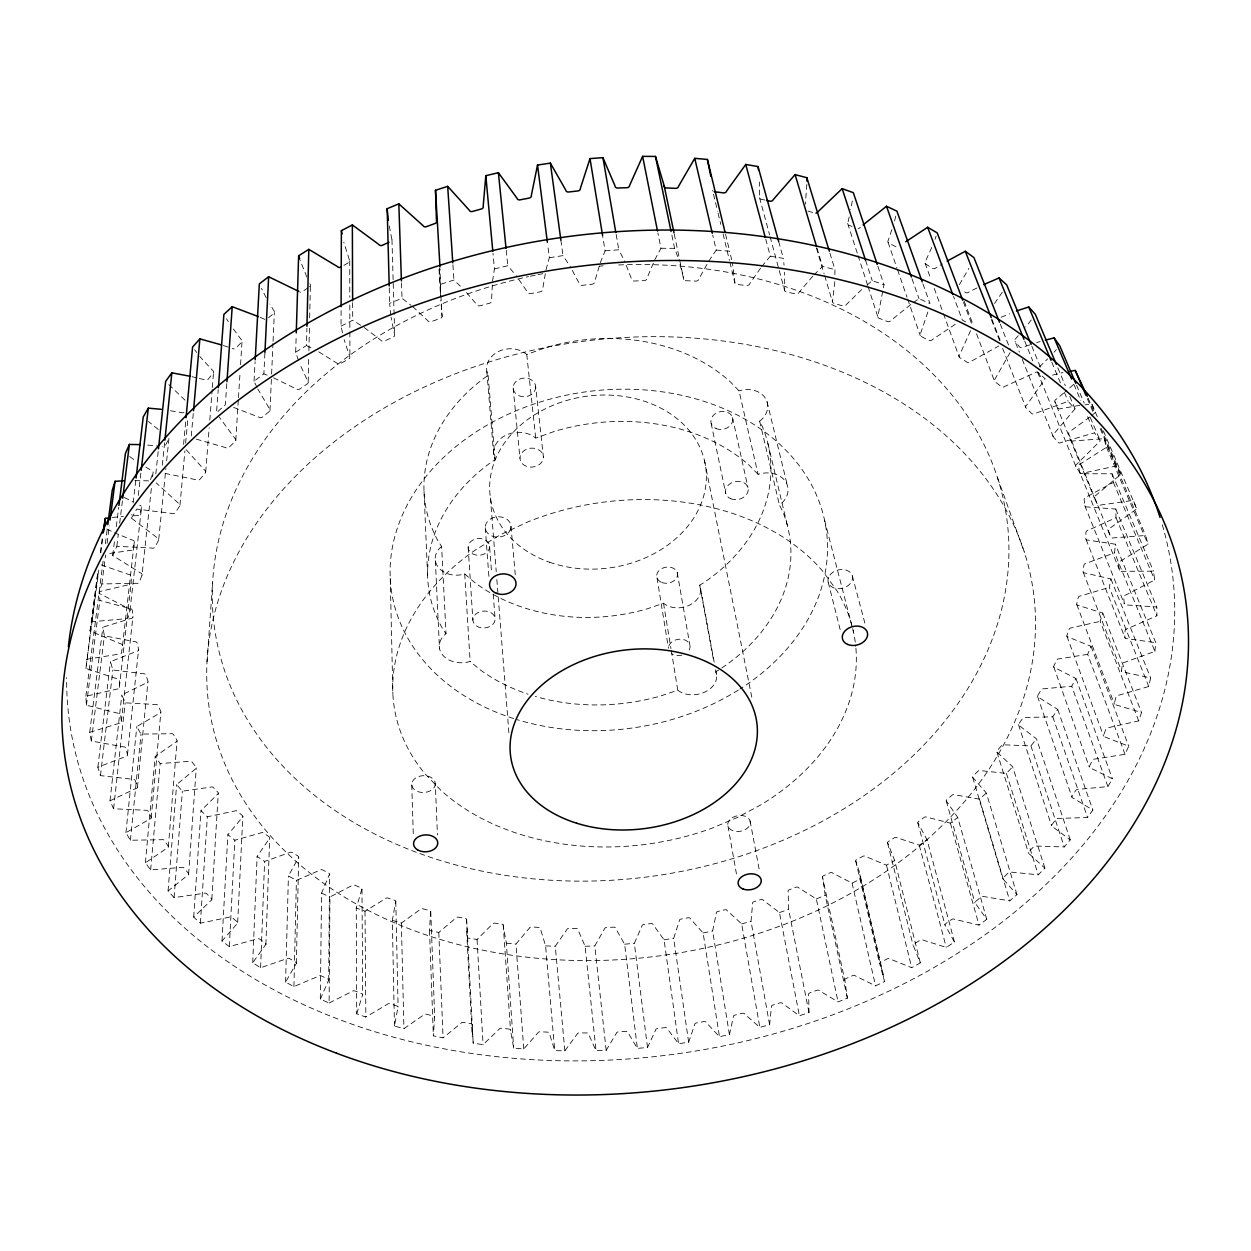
<?xml version="1.0" encoding="UTF-8"?>
<svg xmlns="http://www.w3.org/2000/svg" width="1251" height="1251" viewBox="0 0 1251 1251"><rect width="100%" height="100%" fill="white"/><g stroke="black" fill="none" stroke-linecap="round" stroke-linejoin="round"><path stroke-width="0.75" stroke-dasharray="5 3.75" d="M342.493 332.875L341.038 326.12L341.101 308.59M806.848 184.429L805.331 204.085M328.7 980.299L329.545 874.355M101.175 564.873L128.978 574.569A2.33 1.767 6.2 0 1 131.261 576.476L131.152 583.06A2.33 1.751 6.1 0 1 128.806 584.702L99.392 591.629L99.861 600.449L129.823 608.533A2.299 1.72 5.7 0 1 132.278 610.238L132.934 616.68A2.299 1.704 5.6 0 1 130.839 618.447L102.879 627.204L104.365 635.789L134.592 641.654A2.267 1.673 5.2 0 1 137.203 643.17L138.595 649.425A2.267 1.673 5.1 0 1 136.75 651.286L110.432 661.716L112.871 669.989L143.13 673.71A2.252 1.642 4.6 0 1 145.851 675.008L147.931 681.029A2.236 1.626 4.5 0 1 146.351 682.968L121.816 694.899L125.178 702.827L155.218 704.469A2.221 1.595 4 0 1 158.017 705.548L160.769 711.303A2.205 1.595 3.8 0 1 159.44 713.305L136.812 726.565L141.019 734.087L170.621 733.727A2.189 1.564 3.3 0 1 173.514 734.618L176.86 740.045A2.189 1.564 3.2 0 1 175.797 742.093L155.171 756.511L160.175 763.595L189.136 761.343A2.158 1.532 2.6 0 1 192.06 762.015L196 767.113A2.158 1.532 2.5 0 1 195.187 769.177L176.641 784.596L182.365 791.195L210.512 787.145A2.127 1.501 1.9 0 1 213.468 787.614L217.924 792.368A2.127 1.501 1.8 0 1 217.361 794.432L200.958 810.695L207.338 816.778L234.516 811.039A2.111 1.47 1.2 0 1 237.471 811.305L242.397 815.668A2.095 1.47 1.1 0 1 242.084 817.732L227.87 834.667L234.844 840.219L260.88 832.9A2.08 1.454 0.5 0 1 263.836 832.978L269.184 836.935A2.08 1.439 0.4 0 1 269.121 838.983L257.096 856.435L264.602 861.439L289.403 852.65A2.064 1.423 -0.2 0 1 292.312 852.557L298.051 856.091A2.049 1.423 -0.3 0 1 298.223 858.092L288.418 875.95L296.393 880.391L319.803 870.243A2.033 1.407 -0.9 0 1 322.664 869.961L328.747 873.089A2.033 1.392 -1.1 0 1 329.154 875.028L321.554 893.136L320.319 999.189L329.107 1003.005L329.936 896.998L351.875 885.614A2.017 1.376 -1.7 0 1 354.674 885.161L361.039 887.85A2.017 1.376 -1.8 0 1 361.68 889.727L356.269 907.96L356.707 1013.826L365.855 1017.047L387.216 1004.381A2.095 1.36 -2.8 0 1 390.046 1003.755L396.974 1005.96A2.095 1.36 -2.9 0 1 397.865 1007.774L394.456 1026.039L403.917 1028.682L423.557 1014.999A2.08 1.345 -3.5 0 1 426.294 1014.217L433.44 1015.984A2.08 1.345 -3.6 0 1 434.535 1017.704L433.362 1035.844L443.073 1037.861L460.931 1023.302A2.064 1.329 -4.1 0 1 463.558 1022.38L470.861 1023.693A2.064 1.329 -4.3 0 1 472.159 1025.32L473.206 1043.193L483.089 1044.632L499.102 1029.292A2.049 1.329 -4.8 0 1 501.604 1028.213L509.048 1029.073A2.049 1.329 -5 0 1 510.533 1030.605L513.723 1048.119L523.762 1048.963L537.852 1032.935A2.049 1.314 -5.5 0 1 540.229 1031.747L547.75 1032.153A2.049 1.314 -5.7 0 1 549.424 1033.576L554.74 1050.621L564.858 1050.856L577.008 1034.28A2.033 1.314 -6.2 0 1 579.229 1032.951L586.797 1032.919A2.033 1.314 -6.4 0 1 588.642 1034.233L596.023 1050.715L606.172 1050.355L616.321 1033.31A2.033 1.298 -6.9 0 1 618.401 1031.887L625.985 1031.403A2.033 1.298 -7.1 0 1 627.986 1032.591L637.385 1048.401L647.518 1047.478L655.633 1030.058A2.033 1.298 -7.6 0 1 657.526 1028.525L665.094 1027.618A2.033 1.298 -7.7 0 1 667.236 1028.666L678.589 1043.725L688.66 1042.224L694.712 1024.553A2.033 1.298 -8.3 0 1 696.432 1022.927L703.922 1021.582A2.033 1.298 -8.4 0 1 706.221 1022.489L719.466 1036.704L729.427 1034.624L733.367 1016.813A2.033 1.298 -9 0 1 734.916 1015.093L742.296 1013.326A2.033 1.298 -9.1 0 1 744.72 1014.092L759.81 1027.368L769.6 1024.741L771.429 1006.867A2.033 1.314 -9.7 0 1 772.774 1005.085L780.014 1002.895A2.033 1.314 -9.8 0 1 782.547 1003.505L799.405 1015.765L808.99 1012.559L808.662 994.748A2.049 1.314 -10.4 0 1 809.804 992.903L816.856 990.307A2.049 1.314 -10.5 0 1 819.499 990.761L838.061 1001.91L847.38 998.173L844.878 980.534L822.47 876.967M834.886 274.767L834.964 269.591L829.898 253.046M320.319 999.189L328.278 980.972A2.127 1.407 -1.5 0 0 327.856 979.017L321.491 975.936A2.142 1.407 -1.4 0 0 318.489 976.233L293.938 986.554L285.588 982.144L295.846 964.177A2.158 1.423 -0.8 0 0 295.658 962.16L289.638 958.641A2.158 1.423 -0.7 0 0 286.588 958.766L260.599 967.742L252.718 962.754L265.306 945.13A2.174 1.454 -0.2 0 0 265.353 943.082L259.739 939.141A2.189 1.454 -0.1 0 0 256.643 939.079L229.324 946.585L221.99 941.049L236.892 923.942A2.205 1.486 0.5 0 0 237.205 921.862L232.014 917.515A2.205 1.486 0.6 0 0 228.917 917.249L200.395 923.191L193.686 917.108L210.856 900.642A2.236 1.501 1.1 0 0 211.435 898.546L206.759 893.808A2.236 1.517 1.3 0 0 203.647 893.339L174.077 897.592L168.056 890.978L187.478 875.34A2.267 1.548 1.8 0 0 188.338 873.245L184.194 868.131A2.267 1.548 1.9 0 0 181.098 867.459L150.652 869.898L145.382 862.799L167.008 848.131A2.299 1.579 2.4 0 0 168.134 846.067L164.585 840.594A2.299 1.579 2.5 0 0 161.535 839.718L130.401 840.25L125.944 832.681L149.698 819.155A2.33 1.611 3 0 0 151.09 817.122L148.181 811.336A2.33 1.626 3.1 0 0 145.21 810.257L113.591 808.756L110.01 800.781L135.796 788.568A2.361 1.658 3.6 0 0 137.454 786.598L135.233 780.515A2.361 1.658 3.7 0 0 132.371 779.217L100.471 775.62L97.859 767.254L125.538 756.558A2.393 1.689 4.1 0 0 127.477 754.65L125.991 748.333A2.393 1.704 4.2 0 0 123.239 746.816L91.339 741.03L89.728 732.335L119.173 723.313A2.424 1.736 4.6 0 0 121.363 721.514L120.659 714.978A2.424 1.751 4.7 0 0 118.063 713.258L86.413 705.22L85.881 696.275L116.89 689.082A2.455 1.783 5 0 0 119.345 687.409L119.439 680.716A2.455 1.783 5.1 0 0 117.015 678.793L85.928 668.441L97.891 572.583M293.938 986.554L296.393 880.391M308.184 381.899L308.716 358.584M308.903 350.812L309.435 327.496M309.654 317.785L310.404 284.759M296.346 963.505L298.692 857.435M298.504 360.366L295.674 352.203L306.479 345.511L306.902 328.215M285.588 982.144L288.418 875.95M295.674 352.203L296.206 334.861M440.587 296.409L440.086 268.84M265.884 944.489L269.684 838.342M260.599 967.742L264.602 861.439M252.718 962.754L257.096 856.435M269.997 410.531L271.53 375.925M271.608 374.018L272.984 343.259M273.062 341.335L274.344 312.5M257.049 387.45L254.031 381.211L263.883 373.83L264.931 352.469M237.674 922.566L242.835 816.371M492.331 284.978L491.565 300.287A2.705 2.299 -3.8 0 1 489.72 303.164L480.056 305.807A2.705 2.299 -3.3 0 1 476.678 304.368L463.449 289.153M229.324 946.585L234.844 840.219M808.99 1012.559L788.615 909.414L788.146 891.619A1.955 1.314 -10.6 0 1 789.225 889.789L795.949 887.225A1.955 1.314 -10.7 0 1 798.482 887.694L816.34 898.937L838.061 1001.91M254.031 381.211L255.095 361.742M221.99 941.049L227.87 834.667M211.826 899.297L218.284 793.103M235.782 440.305L238.347 399.569M238.472 397.63L240.067 372.423M240.552 364.666L242.022 341.398M200.395 923.191L207.338 816.778M193.686 917.108L200.958 810.695M207.041 661.623L212.592 582.685M226.806 383.619L225.321 404.777L216.501 412.721L218.237 389.593M188.635 874.027L196.282 767.895M174.077 897.592L182.365 791.195M205.696 471.955L209.183 427.811M209.777 420.148L212.201 389.436M212.342 387.513L213.546 372.157M168.056 890.978L176.641 784.596M168.338 846.864L177.063 740.858M844.878 980.534A2.064 1.329 -11.1 0 1 845.817 978.626L852.65 975.624A2.064 1.329 -11.2 0 1 855.387 975.905L875.559 985.851L884.566 981.582L879.875 964.224A2.064 1.345 -11.8 0 1 880.595 962.285L887.178 958.892A2.064 1.345 -11.9 0 1 889.993 959.001L911.698 967.664L920.329 962.879L913.465 945.912A2.08 1.345 -12.5 0 1 913.965 943.942L920.236 940.158A2.08 1.36 -12.6 0 1 923.113 940.111L946.256 947.382L954.466 942.097L945.412 925.646A2.095 1.376 -13.2 0 1 945.678 923.66L951.604 919.516A2.111 1.376 -13.3 0 1 954.529 919.282L979.017 925.099L986.758 919.329L975.514 903.503A2.127 1.392 -13.8 0 1 975.545 901.502L981.097 897.014A2.127 1.392 -14 0 1 984.052 896.607L1009.76 900.861L1016.985 894.637L1003.552 879.578A2.142 1.407 -14.5 0 1 1003.349 877.592L1008.462 872.76A2.142 1.407 -14.7 0 1 1011.433 872.15L1038.267 874.793L1044.882 868.116L1029.307 853.948A2.158 1.439 -15.2 0 1 1028.854 851.978L1033.514 846.833A2.174 1.439 -15.3 0 1 1036.469 846.051L1064.273 846.958L1070.246 839.874L1052.576 826.755A2.189 1.454 -15.9 0 1 1051.856 824.816L1056 819.374A2.189 1.47 -16 0 1 1058.94 818.404L1087.572 817.513L1092.842 810.054L1073.092 798.091A2.221 1.486 -16.5 0 1 1072.123 796.199L1075.719 790.507A2.221 1.501 -16.7 0 1 1078.612 789.334L1107.901 786.582L1112.405 778.779L1090.669 768.114A2.252 1.517 -17.2 0 1 1089.449 766.284L1092.436 760.358A2.252 1.532 -17.3 0 1 1095.266 758.997L1125.024 754.306L1128.715 746.206L1105.055 736.995A2.267 1.548 -17.8 0 1 1103.585 735.244L1105.931 729.13A2.283 1.564 -17.9 0 1 1108.683 727.582L1138.723 720.889L1141.537 712.523L1116.064 704.907A2.299 1.595 -18.4 0 1 1114.328 703.265L1116.001 696.979A2.314 1.595 -18.5 0 1 1118.644 695.243L1148.746 686.502L1150.623 677.933L1123.476 672.053A2.33 1.626 -19 0 1 1121.49 670.52L1122.444 664.125A2.346 1.642 -19.1 0 1 1124.946 662.201L1154.892 651.38L1114.61 552.786L1115.329 544.201L1087.963 540.104A2.252 1.642 -20.5 0 1 1085.821 538.728L1085.915 532.347A2.252 1.658 -20.6 0 1 1088.12 530.299L1116.033 517.695L1115.751 509.048L1087.15 506.936A2.283 1.689 -21.1 0 1 1084.789 505.701L1084.148 499.305A2.283 1.689 -21.2 0 1 1086.165 497.085L1113.359 482.433L1112.076 473.785L1082.428 473.769A2.314 1.72 -21.6 0 1 1079.863 472.706L1075.954 466.686L1037.016 370.937M150.652 869.898L160.175 763.595M191.278 435.989L193.342 412.674M151.199 817.966L160.863 712.132M179.972 505.107L184.913 450.907M185.633 443.151L187.744 419.929M183.584 444.433L185.711 421.524M145.382 862.799L155.171 756.511M394.456 1026.039L392.329 920.376L395.566 902.159A2.002 1.36 -2.5 0 0 394.722 900.345L388.107 898.109A2.002 1.36 -2.4 0 0 385.386 898.718L365.011 911.228L356.269 907.96M130.401 840.25L141.019 734.087M137.454 787.458L147.931 681.873M158.721 539.337L165.883 468.484M166.649 460.821L168.979 437.85A2.439 1.939 7.4 0 1 168.807 438.835L165.429 445.403A2.439 1.923 7.4 0 1 162.27 446.341M162.317 465.153L164.694 442.072M125.944 832.681L136.812 726.565M1154.892 651.38L1155.768 642.67L1115.329 544.201M155.812 473.926L158.267 450.782M127.477 754.65L138.595 649.425M86.491 659.308L118.861 654.132A2.486 1.83 5.4 0 0 121.566 652.6L122.504 645.797A2.486 1.83 5.5 0 0 120.299 643.686L90.041 631.004L91.776 621.763L125.256 618.76A2.518 1.876 5.7 0 0 128.181 617.384L129.979 610.551A2.518 1.876 5.8 0 0 128.024 608.236L98.938 593.24L101.863 583.967L136.171 583.279A2.549 1.923 6 0 0 139.314 582.09L141.988 575.288L151.355 488.437M152.606 476.866L153.029 473.003A2.408 1.892 7.3 0 0 151.418 470.548L144.928 466.56M113.591 808.756L125.178 702.827M435.285 783.361L435.035 785.55A11.791 8.413 -2.8 0 1 421.087 792.368A11.791 8.413 -2.8 0 1 412.001 782.626A11.791 8.413 -2.8 0 1 425.934 775.792L428.843 776.449A11.791 8.413 -2.8 0 1 435.285 783.361L437.443 834.933M110.01 800.781L121.816 694.899M121.363 721.514L132.934 616.68M119.345 687.409L131.152 583.06M129.979 610.551L141.535 507.546A2.393 1.845 7 0 0 139.69 505.263M138.298 495.505L140.956 472.221M122.504 645.797L134.31 542.152A2.361 1.798 6.7 0 0 132.231 540.041L114.529 532.817M834.808 281.678L832.634 300.49A2.674 2.205 -19 0 0 833.948 303.336L842.877 305.948A2.674 2.205 -19.2 0 0 846.38 304.525L861.611 289.606M100.471 775.62L112.871 669.989M141.988 575.288A2.549 1.923 6 0 0 140.284 572.802L112.699 555.491L116.843 546.28L151.668 548.047A2.58 1.97 6.1 0 0 154.999 547.062L158.549 540.354A2.58 1.97 6.1 0 0 157.141 537.695L131.402 518.164L131.84 514.349M133.185 502.886L135.859 479.977M97.859 767.254L110.432 661.716M852.322 200.989L850.743 209.73M116.843 546.28L118.251 534.756M119.674 523.231L122.504 500.165M89.728 732.335L102.879 627.204M112.699 555.491L114.623 540.088M116.296 526.624L118.704 507.374M91.339 741.03L104.365 635.789M86.413 705.22L99.861 600.449M101.863 583.967L105.6 554.912M107.086 543.294L109.322 525.858M85.881 696.275L103.38 558.962M105.35 543.732L107.305 528.485M90.041 631.004L97.859 571.551M100.377 552.379L102.394 537.039M91.776 621.763L98.313 571.973M100.815 552.833L103.082 535.6M85.928 668.441L98.813 570.018M877.874 266.338L884.019 284.759L878.077 315.315A2.674 2.174 -20.1 0 0 879.015 318.239L887.397 321.523A2.658 2.158 -20.3 0 0 890.993 320.365L911.87 303.68M134.31 542.152L133.388 548.829A2.361 1.798 6.6 0 1 130.839 550.315L106.882 553.865M492.534 281.162L494.426 268.887L492.988 253.359M769.6 1024.741L751.022 921.33L752.617 903.488A1.955 1.314 -9.8 0 1 753.9 901.721L760.811 899.578A1.955 1.314 -10 0 1 763.235 900.188L779.467 912.542L799.405 1015.765M545.311 273.703L542.684 288.981A2.705 2.299 -6.3 0 1 540.51 291.733L530.596 293.641A2.705 2.299 -5.8 0 1 527.406 291.921L516.147 275.642M1148.746 686.502L1109.277 587.407L1110.935 578.963L1084.992 573.021A2.221 1.611 -19.9 0 1 1083.085 571.504L1083.898 565.186A2.221 1.611 -20 0 1 1086.259 563.31L1114.61 552.786M849.179 216.939L847.99 222.35A2.518 2.111 -21.6 0 0 848.913 225.196L852.087 226.478M356.707 1013.826L362.368 995.53A2.111 1.376 -2.2 0 0 361.711 993.638L355.034 990.98A2.111 1.392 -2.1 0 0 352.11 991.449L329.107 1003.005M894.606 220.989L896.154 214.421M927.851 312.031L920.564 333.501A2.658 2.127 -20.9 0 0 921.127 336.472L928.899 340.366A2.643 2.127 -21 0 0 932.527 339.49L956.311 323.602M141.535 507.546L139.799 514.255A2.377 1.845 7 0 1 137.031 515.584L131.199 515.944M545.983 269.888L549.345 257.722L547.625 244.211M729.427 1034.624L712.648 930.979L716.291 913.199A1.939 1.298 -9.1 0 1 717.761 911.494L724.798 909.774A1.939 1.298 -9.2 0 1 727.128 910.54L741.671 923.91L759.81 1027.368M599.26 266.166L594.694 281.616A2.705 2.299 -9 0 1 592.208 284.196L582.168 285.353A2.705 2.299 -8.5 0 1 579.229 283.383L570.049 266.197M1138.723 720.889L1100.223 621.34L1102.788 613.084L1078.393 605.421A2.189 1.579 -19.2 0 1 1076.72 603.795L1078.237 597.587A2.205 1.579 -19.4 0 1 1080.723 595.883L1109.277 587.407M891.869 229.652L888.319 240.208A2.502 2.08 -22.4 0 0 888.882 243.116L896.279 246.932A2.502 2.064 -22.5 0 0 898.703 246.9M934.997 239.285L936.123 236.095M970.557 330.702L959.705 354.752A2.627 2.08 -21.4 0 0 959.892 357.739L966.992 362.18A2.627 2.08 -21.5 0 0 970.604 361.586L998.689 346.058M150.464 479.665L153.029 473.003M688.66 1042.224L673.679 938.328L679.356 920.689A1.939 1.298 -8.3 0 1 680.997 919.078L688.144 917.781A1.939 1.298 -8.5 0 1 690.349 918.703L703.125 932.996L719.466 1036.704M600.277 262.741L605.093 250.826L602.575 235.454M653.335 263.163L646.97 278.254A2.705 2.299 -11.6 0 1 644.202 280.646L634.148 281.022A2.705 2.299 -11.1 0 1 631.489 278.832L624.499 260.912M1125.024 754.306L1087.651 654.336L1091.044 646.329L1068.354 637.103A2.158 1.532 -18.6 0 1 1066.931 635.367L1069.073 629.316A2.174 1.548 -18.7 0 1 1071.685 627.799L1100.223 621.34M931.76 247.479L925.552 261.084A2.486 2.033 -22.9 0 0 925.771 263.992L932.527 268.355A2.486 2.033 -23 0 0 935.951 267.792L942.331 263.961M1010.104 352.547L995.155 378.756A2.611 2.049 -21.7 0 0 994.998 381.743L1001.347 386.668A2.611 2.033 -21.8 0 0 1004.928 386.356L1037.157 371.735L1045.164 378.787L1026.68 405.183A2.596 2.002 -21.9 0 0 1026.164 408.123L1031.715 413.487A2.58 1.986 -21.9 0 0 1035.218 413.424L1068.104 401.305L1075.016 408.889L1054.03 433.675A2.565 1.955 -21.8 0 0 1053.186 436.568L1057.939 442.275A2.565 1.939 -21.8 0 0 1061.317 442.463L1094.5 432.846L1100.27 440.852L1077.111 463.886A2.533 1.892 -21.7 0 0 1075.954 466.686M647.518 1047.478L634.335 943.317L641.998 925.959A1.939 1.298 -7.6 0 1 643.812 924.442L651.036 923.582A1.939 1.298 -7.7 0 1 653.1 924.645L664.046 939.767L678.589 1043.725M654.758 259.817L660.95 248.277L657.885 232.952M1107.901 786.582L1071.747 686.22L1075.954 678.511L1055.062 667.831A2.142 1.501 -17.9 0 1 1053.858 666.017L1056.642 660.153A2.142 1.517 -18 0 1 1059.331 658.824L1087.651 654.336M706.956 264.368L698.871 278.942A2.705 2.283 -14 0 1 695.869 281.115L685.923 280.709A2.705 2.283 -13.5 0 1 683.562 278.316L678.855 259.88M959.376 284.634L968.853 268.371M131.402 518.164L136.734 509.094L171.747 513.41A2.596 2.017 6 0 0 175.234 512.66L179.675 506.108A2.611 2.017 6 0 0 178.58 503.324L156.234 482.902M1002.317 292.234L992.841 305.948M606.172 1050.355L594.804 945.959L604.421 928.977A1.939 1.298 -6.8 0 1 606.391 927.554L613.647 927.132A1.939 1.298 -7 0 1 615.57 928.32L624.64 944.192L637.385 1048.401M1070.246 839.874L1036.532 738.903L1019.471 725.768A2.08 1.454 -16.5 0 1 1018.767 723.829L1022.661 718.465A2.095 1.454 -16.6 0 1 1025.46 717.511L1052.763 716.792L1057.705 709.411L1038.69 697.433A2.111 1.486 -17.2 0 1 1037.751 695.556L1041.098 689.926A2.111 1.486 -17.3 0 1 1043.85 688.785L1071.747 686.22M708.754 261.131L716.244 250.091L712.726 235.11M760.561 268.152L749.802 283.617A2.69 2.267 -16.1 0 1 746.581 285.572L736.87 284.399A2.69 2.267 -15.7 0 1 734.837 281.819L732.445 263.054M1031.293 319.943L1025.757 326.996M564.858 1050.856L555.272 946.209L566.812 929.696A1.955 1.314 -6.1 0 1 568.939 928.398L576.179 928.414A1.939 1.314 -6.2 0 1 577.946 929.728L585.093 946.241L596.023 1050.715M1044.882 868.116L1012.669 766.816L997.61 752.649A2.064 1.423 -15.7 0 1 997.141 750.694L1001.535 745.612A2.064 1.439 -15.9 0 1 1004.35 744.845L1030.918 745.893L1036.532 738.903M761.64 266.619L770.303 256.189L765.8 239.332M812.775 276.174L799.154 292.202A2.69 2.236 -17.8 0 1 795.777 293.891L786.394 291.983A2.69 2.236 -17.5 0 1 784.721 289.262L784.627 272.265M1018.298 335.643L1015.812 338.536A2.424 1.908 -23.2 0 0 1015.046 341.351L1019.362 352.125M1054.014 352.25L1056.297 349.654M523.762 1048.963L515.959 944.052L529.376 928.133A1.955 1.314 -5.4 0 1 531.644 926.944L538.837 927.413A1.955 1.314 -5.5 0 1 540.448 928.836L545.592 945.897L554.74 1050.621M1016.985 894.637L986.335 793.025L973.309 777.981A2.049 1.407 -15 0 1 973.09 775.995L977.922 771.226A2.049 1.407 -15.1 0 1 980.753 770.647L1006.429 773.415L1012.669 766.816M813.994 274.954L822.501 266.447L834.964 269.591M1039.44 366.856L1047.634 358.849M1073.467 384.604L1065.086 391.891M1101.052 428.233L1120.849 474.317L1095.813 495.474A2.502 1.845 -21.4 0 0 1094.375 498.164L1097.44 504.372A2.502 1.845 -21.4 0 0 1100.52 505.044L1133.281 500.322L1136.752 508.891L1110.153 528.063A2.471 1.814 -21.1 0 0 1108.449 530.627L1110.669 537.007A2.471 1.798 -21 0 0 1113.562 537.867L1145.666 535.491L1148.011 544.216L1120.145 561.339A2.439 1.767 -20.7 0 0 1118.191 563.763L1119.582 570.237A2.439 1.751 -20.6 0 0 1122.272 571.3L1153.469 571.16L1154.689 579.948L1125.853 594.991A2.408 1.72 -20.2 0 0 1123.695 597.259L1124.274 603.748A2.408 1.704 -20.1 0 0 1126.744 604.984L1156.784 606.985L1156.925 615.773L1127.417 628.706A2.377 1.673 -19.7 0 0 1125.071 630.801L1124.868 637.275A2.377 1.673 -19.6 0 0 1127.088 638.667L1155.768 642.67M986.758 919.329L957.734 817.435L946.804 801.625A2.017 1.392 -14.3 0 1 946.804 799.639L952.058 795.198A2.033 1.392 -14.4 0 1 954.873 794.807L979.502 799.186L986.335 793.025M392.329 920.376L401.368 923.066L420.117 909.54A1.986 1.345 -3.1 0 1 422.729 908.773L429.546 910.572A1.986 1.345 -3.3 0 1 430.594 912.292L429.515 930.4L438.788 932.48L455.817 918.046A1.97 1.329 -3.9 0 1 458.335 917.139L465.325 918.484A1.97 1.329 -4 0 1 466.56 920.126L467.608 937.984L477.053 939.485L492.315 924.239A1.97 1.329 -4.6 0 1 494.708 923.191L501.823 924.098A1.955 1.314 -4.8 0 1 503.246 925.646L506.358 943.16L513.723 1048.119M866.927 285.15L872.244 280.693L884.019 284.759M268.48 317.77L273.703 313.422A2.518 2.095 6.1 0 0 273.672 310.451L269.935 304.087M1063.616 393.111L1056.251 399.21A2.377 1.814 -22.6 0 0 1054.921 401.837L1094.375 498.164M1089.934 416.943L1070.309 431.251A2.346 1.783 -22.2 0 0 1068.714 433.753L1110.669 537.007M1091.279 415.848L1095.297 412.564L1091.888 404.136L1084.977 404.839M954.466 942.097L927.116 839.953L918.265 823.502A2.002 1.36 -13.5 0 1 918.5 821.516L924.129 817.419A2.002 1.376 -13.7 0 1 926.913 817.216L950.4 823.142L957.734 817.435M913.308 302.679L919.016 298.645L929.978 303.586L922.847 283.649M1070.919 440.024A2.346 1.767 -22.1 0 0 1073.686 440.899L1104.148 438.71L1106.494 447.279L1080.254 463.98A2.314 1.736 -21.7 0 0 1078.44 466.342L1079.863 472.706L1119.582 570.237M308.09 287.746L302.32 291.718A2.518 2.127 5.3 0 1 299.849 292.046M920.329 962.879L894.684 860.469L887.929 843.502A1.986 1.345 -12.8 0 1 888.382 841.548L894.356 837.81A1.986 1.36 -12.9 0 1 897.092 837.779L919.313 845.176L927.116 839.953M721.811 667.956A182.365 140.878 -7.9 0 0 782.313 510.596L779.467 505.091A23.816 18.656 -13.3 0 0 785.362 481.275A23.816 18.656 -13.3 0 0 758.075 474.301L739.028 390.859L730.209 381.711A174.108 138.736 -7.9 0 0 544.607 347.997L526.765 354.518A23.175 19.265 -4.8 0 0 497.538 351.984A23.175 19.265 -4.8 0 0 488.14 375.503L485.153 377.442A174.108 138.736 -7.9 0 0 438.303 541.417L441.619 546.468L446.028 633.725A22.862 17.217 -3.5 0 0 442.901 655.321A22.862 17.217 -3.5 0 0 470.141 661.451L479.774 669.535A182.365 140.878 -7.9 0 0 528.078 694.18M758.075 474.301L748.896 465.012A182.365 140.878 -7.9 0 0 554.443 431.392L535.709 438.131A24.332 19.641 -5.1 0 0 505.044 435.645A24.332 19.641 -5.1 0 0 495.115 459.696L491.971 461.682A182.365 140.878 -7.9 0 0 442.573 628.627L446.028 633.725M441.619 546.468A21.861 16.982 -3.1 0 0 438.663 567.766A21.861 16.982 -3.1 0 0 464.715 573.928L473.957 581.934A174.108 138.736 -7.9 0 0 647.174 608.846L663.515 603.232A21.251 16.2 -9.8 0 0 689.833 604.999A21.251 16.2 -9.8 0 0 699.716 585.14L702.562 583.451A174.108 138.736 -7.9 0 0 762.406 426.607L759.654 421.196A22.721 18.343 -13.8 0 0 765.127 397.818A22.721 18.343 -13.8 0 0 739.028 390.859M883.315 974.717L859.39 872.056L855.997 861.579A1.97 1.329 -12.1 0 1 856.669 859.64L862.924 856.294A1.986 1.345 -12.2 0 1 865.614 856.435L886.474 865.192L894.684 860.469M718.684 670.004L715.681 671.724A22.221 16.388 -9.7 0 1 705.251 691.866A22.221 16.388 -9.7 0 1 677.792 690.208L660.684 695.963A182.365 140.878 -7.9 0 1 535.256 696.416M343.947 265.321L348.638 262.647A2.533 2.174 3.7 0 0 349.31 259.661L343.79 242.147M341.038 326.12L352.688 320.209L360.898 325.432M977 287.949L968.712 292.093A2.471 1.986 -23.2 0 1 965.319 292.39L962.3 289.966M847.38 998.173L825.222 895.263L822.673 877.623A1.97 1.329 -11.3 0 1 823.549 875.747L830.054 872.791A1.97 1.329 -11.5 0 1 832.681 873.089L852.072 883.128L860.641 878.921L859.39 872.056M816.34 898.937L825.222 895.263M390.734 315.44L389.655 303.336L402.024 298.285L411.079 305.353M1001.128 317.269L1009.635 313.782M779.467 912.542L788.615 909.414M1029.729 344.916L1022.833 347.168A2.424 1.892 -23.1 0 1 1019.612 346.949L1015.046 341.351M1036.641 342.665L1040.097 341.539M440.978 284.165L453.925 280.036L462.088 287.855M741.671 923.91L751.022 921.33M1052.56 375.128L1062.959 372.548M494.426 268.887L507.797 265.759L514.943 274.235M703.125 932.996L712.648 930.979M1079.801 405.355L1060.848 408.624A2.361 1.814 -22.5 0 1 1057.908 407.951L1054.921 401.837M1120.849 474.317L1116.236 465.982L1083.116 473.128A2.533 1.892 -21.6 0 1 1079.863 472.69M549.345 257.722L562.981 255.626L569.033 264.68M664.046 939.767L673.679 938.328M112.324 517.445L123.411 516.413M624.64 944.192L634.335 943.317M605.093 250.826L618.807 249.793L623.686 259.332M585.093 946.241L594.804 945.959M660.95 248.277L674.602 248.324L678.245 258.222M134.858 480.665L147.493 480.806A2.408 1.876 7.2 0 0 149.823 480.478M545.592 945.897L555.272 946.209M716.244 250.091L729.646 251.185L731.647 259.661M147.681 445.106L158.627 446.044M506.358 943.16L515.959 944.052M164.96 473.378L196.376 479.79A2.627 2.064 5.8 0 0 199.972 479.274L205.273 472.956A2.627 2.064 5.8 0 0 204.523 470.063L185.601 449.093M170.417 410.781L181.379 412.533A2.455 1.97 7.4 0 0 184.663 411.829M770.303 256.189L783.314 258.332L784.064 265.212M764.768 200.035L761.234 199.284A2.533 2.174 -18.9 0 1 759.623 196.626L759.435 181.942M196.219 439.117L225.399 447.53A2.643 2.111 5.4 0 0 229.105 447.279L235.235 441.29A2.643 2.111 5.3 0 0 234.828 438.303L219.3 417.146M192.06 376.723L197.486 378.021M199.3 378.459L204.726 379.772A2.471 2.017 7.3 0 0 208.135 379.288L213.155 373.142A2.486 2.017 7.2 0 0 212.435 370.312L199.8 356.488M807.896 211.028L814.667 213.092M233.656 407.435L258.66 417.068A2.658 2.142 4.8 0 0 262.413 417.083L269.309 411.485A2.658 2.158 4.6 0 0 269.278 408.436L257.815 388.998M223.35 345.511L230.434 347.825M263.883 373.83L267.104 375.159M273.547 377.818L295.861 388.764A2.674 2.189 3.8 0 0 299.63 389.077L307.261 383.932A2.674 2.189 3.6 0 0 307.605 380.851L299.63 363.634M260.208 317.379L263.633 318.817A2.518 2.095 6.3 0 0 264.774 319.38M321.554 893.136L329.936 896.998M106.757 528.985L112.965 532.05M124.318 497.507L132.856 501.823M306.479 345.511L312.609 348.685M965.694 321.945L962.332 320.037L953.497 296.393M318.739 351.844L336.707 363.009A2.69 2.221 2.6 0 0 340.444 363.603L348.716 359.006A2.69 2.221 2.3 0 0 349.451 355.925L344.166 339.74M129.604 456.506L135.186 460.556M158.345 429.453L148.384 421.524M364.182 327.527L380.773 340.147A2.69 2.252 1 0 0 384.432 341.038L393.283 337.035A2.69 2.252 0.6 0 0 394.393 333.986L391.11 317.285M185.039 400.179L166.821 382.634M412.595 306.526L427.607 320.506A2.705 2.283 -1 0 0 431.142 321.679L440.461 318.333A2.705 2.283 -1.4 0 0 441.931 315.346L440.852 300.209M194.64 349.748L196.704 352.438M233.358 328.982L241.115 339.428A2.502 2.064 6.8 0 1 241.49 342.352L235.704 348.169A2.502 2.049 6.9 0 1 232.201 348.404M1037.97 372.407L1040.801 376.817A2.393 1.861 -22.9 0 0 1043.897 377.255M226.525 318.739L228.276 321.616M266.182 297.707L261.475 288.434M306.855 277.018L300.224 260.583M1091.888 404.136L1097.252 416.614M1103.382 430.86L1136.752 508.891M1088.104 398.099L1094.187 412.283M1087.369 398.741L1093.452 412.893M1100.286 428.827L1116.236 465.982M1104.148 438.71L1145.666 535.491M1106.494 447.279L1148.011 544.216M1076.564 385.23L1084.21 403.166M1090.325 417.521L1100.27 440.852M1112.076 473.785L1153.469 571.16M1073.952 384.479L1080.801 400.601M1087.651 416.724L1094.5 432.846M1113.359 482.433L1154.689 579.948M1057.814 367.872L1065.289 385.699M1069.777 396.411L1075.016 408.889M1115.751 509.048L1156.784 606.985M1051.763 362.149L1060.676 383.51M1064.398 392.407L1068.104 401.305M1116.033 517.695L1156.925 615.773M1031.856 346.277L1040.738 367.95M1024.694 341.085L1032.763 360.913M1084.789 505.701L1124.274 603.748M1110.935 578.963L1150.623 677.933M1022.239 359.318L1053.186 436.568M1086.087 539.541L1125.134 638.088M1000.237 324.025L1010.183 349.17M991.98 319.412L1000.409 340.929M991.418 319.693L999.799 341.132M1002.598 348.263L1025.679 407.216M1102.788 613.084L1141.537 712.523M1083.257 572.317L1121.662 671.349M964.177 301.178L973.106 324.713M976.531 333.782L994.389 380.867M963.426 302.101L972.402 325.776M1076.798 604.608L1114.391 704.094M1091.044 646.329L1128.715 746.206M1066.9 636.18L1103.538 736.073M925.083 263.179L930.979 279.411M934.262 288.418L942.785 311.859M943.442 313.657L959.173 356.91M1075.954 678.511L1112.405 778.779M997.532 477.819L1024.381 552.301M1053.749 666.83L1089.308 767.113M911.995 278.723L919.016 298.645M1057.705 709.411L1092.842 810.054M1052.763 716.792L1087.572 817.513M888.085 242.35L896.92 267.98M897.561 269.809L907.022 297.269M907.663 299.098L920.283 335.706M1037.532 696.354L1071.904 796.996M1030.918 745.893L1064.273 846.958M1018.486 724.61L1051.544 825.597M865.629 260.443L872.244 280.693M847.662 223.46L857.435 253.687M858.014 255.517L867.694 285.463M868.038 286.526L878.061 317.535M1006.429 773.415L1038.267 874.793M996.953 752.164L1028.619 853.463M817.012 248.089L822.501 266.447M816.371 247.854L824.112 273.828M824.675 275.689L832.415 301.663M979.502 799.186L1009.76 900.861M972.731 777.45L1002.942 879.046M946.288 801.062L974.982 902.941M950.4 823.142L979.017 925.099M778.669 241.474L783.314 258.332M759.56 197.783L769.584 234.844M770.084 236.705L784.643 290.435M852.338 575.96L865.379 625.031M917.827 822.908L944.958 925.052M919.313 845.176L946.256 947.382M824.565 520.197L853.526 632.162M828.225 582.325L840.625 631.489M887.569 842.893L913.089 945.287M886.474 865.192L911.698 967.664M767.019 401.665L787.317 485.185M725.564 234.344L729.646 251.185M713.477 194.124L717.589 211.153M718.043 213.045L720.779 224.382M723.047 233.843L729.427 260.317M729.896 262.21L734.9 283.007M767.879 443.417L787.911 527.656M759.654 421.196L779.467 505.091M860.641 878.921L884.566 981.582M855.715 860.938L879.594 963.583M852.072 883.128L875.559 985.851M732.507 417.553L747.973 487.53M674.242 234.046L683.765 279.489M711.147 423.37L725.752 493.504M671.865 235.204L674.602 248.324M704.501 460.681L752.523 700.826M389.249 225.884L391.672 238.503A2.533 2.189 1.9 0 1 390.625 241.474M750.115 821.016L759.654 871.822M700.623 588.736L714.196 662.17M715.588 669.707L716.62 675.352M699.716 585.14L713.946 662.311M727.957 825.988L736.964 876.857M677.229 572.489L689.77 644.64M616.164 234.437L618.807 249.793M663.515 603.232L670.958 648.612M671.271 650.504L677.792 690.208M657.01 577.853L668.472 648.253M560.886 240.208L562.981 255.626M535.678 386.825A11.29 9.32 -5.4 0 1 519.024 395.738A11.29 9.32 -5.4 0 1 518.539 379.616A11.29 9.32 -5.4 0 1 535.678 386.825L543.403 457.006A11.744 9.461 -5.6 0 1 526.045 466.123A11.744 9.461 -5.6 0 1 525.592 449.735A11.744 9.461 -5.6 0 1 543.403 457.006M526.765 354.518L535.709 438.131M506.233 250.247L507.797 265.759M513.145 388.013L519.963 458.304M510.987 526.249L515.365 575.788M488.14 375.503L495.115 459.696M486.827 371.266L493.754 455.38M490.439 498.023L496.24 571.738M496.85 579.494L508.891 732.726M489.579 546.296A10.712 8.366 -3.8 0 1 473.879 554.428A10.712 8.366 -3.8 0 1 473.175 539.947A10.712 8.366 -3.8 0 1 489.579 546.296L491.612 573.036M493.207 594.053L495.099 618.885A11.134 8.46 -4 0 1 478.773 627.142A11.134 8.46 -4 0 1 478.085 612.521A11.134 8.46 -4 0 1 495.099 618.885M485.263 527.719L489.094 579.244M503.23 924.958L510.533 1030.605M452.909 264.743L453.925 280.036M468.187 547.531L472.878 620.199M464.715 573.928L470.141 661.451M439.32 268.152L440.774 293.313M440.884 295.236L442.103 316.519M439.023 269.497L440.461 294.501M477.053 939.485L483.089 1044.632M466.623 919.438L473.206 1043.193M466.639 931.088L472.206 1036.297M435.364 560.714L439.461 648.206M424.026 491.471L427.701 577.978M438.788 932.48L443.073 1037.861M430.751 911.604L434.691 1017.016M429.515 930.4L433.362 1035.844M401.493 282.867L402.024 298.285M411.767 784.862L413.346 836.528M391.97 239.613L394.706 335.127M389.249 287.886L389.655 303.336M401.368 923.066L403.917 1028.682M390.249 578.228L392.877 693.82M395.785 901.471L398.099 1007.071M365.011 911.228L365.855 1017.047M361.977 889.054L362.696 994.826M352.626 302.711L352.688 320.209M349.748 260.724L349.795 297.316M349.811 305.009L349.858 330.045M349.858 331.984L349.905 357.02M309.857 283.742A2.518 2.142 5.1 0 1 309.529 286.745M713.273 191.262A2.533 2.205 -16.9 0 1 712.57 190.355M860.25 227.307A2.518 2.111 -21.8 0 1 858.092 228.589M618.635 264.962A399.898 306.276 -7.9 0 1 966.132 691.318A399.898 306.276 -7.9 0 1 294.783 778.138A399.898 306.276 -7.9 0 1 528.438 276.627M530.33 276.221A399.898 306.276 -7.9 0 1 536.022 275.032M537.914 274.641A399.898 306.276 -7.9 0 1 543.606 273.531M599.323 266.119A399.898 306.276 -7.9 0 1 603.185 265.837M513.551 718.543A219.535 169.683 -7.9 0 1 429.515 472.299A219.535 169.683 -7.9 0 1 760.858 429.124A219.535 169.683 -7.9 0 1 739.935 689.035M738.325 690.052A219.535 169.683 -7.9 0 1 517.163 719.669M855.903 648.268A232.795 172.372 -7.9 0 1 760.624 804.972L737.48 817.435L712.82 827.865A232.795 172.372 -7.9 0 1 440.774 790.194L424.933 773.681A232.795 172.372 -7.9 0 1 475.677 549.783L500.572 534.662L527.766 521.948A232.795 172.372 -7.9 0 1 823.377 571.957L837.044 590.941A232.795 172.372 -7.9 0 1 852.275 626.845M852.713 628.612A232.795 172.372 -7.9 0 1 855.747 646.47M668.847 645.923A10.884 8.132 -9.5 0 1 683.562 639.558A10.884 8.132 -9.5 0 1 688.535 650.927M681.904 655.117A10.884 8.132 -9.5 0 1 671.521 653.648M1162.304 524.763A556.414 412.236 -7.9 0 1 677.917 1053.717A556.414 412.236 -7.9 0 1 66.631 677.667M828.6 577.368L827.99 579.87A12.479 9.383 -14.3 0 0 833.494 587.782L836.372 588.549A12.479 9.383 -14.3 0 0 851.947 580.871A12.479 9.383 -14.3 0 0 844.159 569.658A12.479 9.383 -14.3 0 0 828.6 577.368M510.643 528.892L509.47 531.394A12.885 10.133 -4.4 0 1 498.57 537.07L495.24 536.914A12.885 10.133 -4.4 0 1 485.576 525.029A12.885 10.133 -4.4 0 1 501.025 516.976A12.885 10.133 -4.4 0 1 510.643 528.892M729.677 819.874L728.363 821.844A11.368 7.897 -9.9 0 0 735.353 831.336A11.368 7.897 -9.9 0 0 749.693 825.144A11.368 7.897 -9.9 0 0 742.75 815.636L739.857 815.48A11.368 7.897 -9.9 0 0 729.677 819.874M730.803 498.727A11.509 9.054 -12.5 0 0 748.254 489.876A11.509 9.054 -12.5 0 0 731.507 482.87A11.509 9.054 -12.5 0 0 730.803 498.727M549.564 562.231A108.728 86.585 -7.9 0 0 706.174 471.439A108.728 86.585 -7.9 0 0 538.29 412.58A108.728 86.585 -7.9 0 0 549.564 562.231M661.763 582.466A10.493 8.053 -9.6 0 0 677.542 574.553A10.493 8.053 -9.6 0 0 662.045 568.423A10.493 8.053 -9.6 0 0 661.763 582.466M716.041 428.53A11.071 8.929 -12.8 0 0 732.789 419.867A11.071 8.929 -12.8 0 0 716.635 412.908A11.071 8.929 -12.8 0 0 716.041 428.53M406.497 927.757A416.161 309.607 -7.9 0 0 1035.437 629.675A416.161 309.607 -7.9 0 0 421.415 388.42A416.161 309.607 -7.9 0 0 406.497 927.757"/><path stroke-width="1.5" d="M341.101 306.636L341.382 230.653L352.36 224.945L378.834 244.445A2.533 2.189 2.3 0 0 382.29 245.321L388.967 242.241M806.864 181.082L806.864 177.72L795.089 174.624L773.274 199.55A2.533 2.174 -19.2 0 1 770.084 201.176L766.55 200.426M306.948 326.292L308.809 249.356L337.301 266.494A2.533 2.158 4 0 0 340.819 267.104M674.039 232.905L664.125 185.601L655.477 156.453L642.623 156.359L629.613 185.383A2.549 2.236 -12.2 0 1 627.017 187.697L617.541 188.025A2.549 2.236 -11.6 0 1 615.007 185.883L602.935 157.657L590.003 158.611L580.339 188.448A2.549 2.236 -9.2 0 1 578.009 190.934L568.548 192.013A2.549 2.236 -8.6 0 1 565.765 190.089L550.362 163.099L537.523 165.085L531.347 195.391A2.549 2.236 -6.1 0 1 529.314 198.049L519.963 199.863A2.549 2.236 -5.5 0 1 516.96 198.19L498.398 172.701L485.81 175.687L483.199 206.149A2.549 2.236 -3.1 0 1 481.479 208.948L472.362 211.482A2.549 2.236 -2.5 0 1 469.172 210.059L447.686 186.352L435.504 190.293L436.458 220.583A2.549 2.221 -0.4 0 1 435.082 223.476L426.31 226.697A2.549 2.205 0.1 0 1 422.963 225.54L398.819 203.85L387.184 208.698L389.202 285.947M296.268 332.922L298.629 255.814L308.809 249.356M264.931 352.469L268.637 276.737L298.77 291.405M255.204 359.788L259.332 283.868L268.637 276.737M226.947 381.696L232.217 306.698L258.504 316.659M218.393 387.669L223.898 314.408L232.217 306.698M193.514 410.735L199.879 338.865L221.583 344.932M186.055 417.709L192.591 347.059L199.879 338.865M164.897 440.149L171.84 372.829L190.261 376.285M158.47 448.859L165.648 381.383L171.84 372.829M141.191 470.282L148.306 408.154L161.285 409.312M136.078 478.07L143.224 416.99L148.306 408.154M122.739 498.242L129.369 444.449L140.378 444.621M118.939 505.435L125.413 453.456L129.369 444.449M110.072 520.041L115.045 481.307L124.052 480.791M107.805 524.685L112.23 490.408L115.045 481.307M102.895 533.192L105.334 518.367L108.837 517.898M103.583 531.769L105.334 518.367M725.111 232.467L707.394 159.456L694.743 158.33L678.558 186.258A2.549 2.221 -15 0 1 675.743 188.369L666.361 187.931A2.549 2.221 -14.5 0 1 664.125 185.601M778.669 241.474L758.043 166.586L745.768 164.46L726.628 191.012A2.533 2.205 -17.3 0 1 723.61 192.889L714.43 191.716M877.264 264.493L853.323 192.654L842.158 188.651L817.966 211.716A2.533 2.142 -20.7 0 1 815.933 213.155M863.081 224.914L886.506 206.29L896.92 211.153L922.206 281.835M905.755 241.756L927.663 227.275L937.234 232.905L962.738 300.271M947.132 261.084L965.287 251.279L973.935 257.597L999.518 322.226M983.63 284.634L999.049 277.957L1006.711 284.884L1031.121 344.478M1016.453 310.999L1028.729 306.964L1035.359 314.392L1056.313 364.307M1045.336 340.1L1054.155 337.911L1059.722 345.761L1075.797 383.431M1069.965 371.328L1075.219 370.421L1087.338 396.317M1075.219 370.421L1085.852 395.191M1054.155 337.911L1071.654 379.116M1028.729 306.964L1051.012 360.366M999.049 277.957L1023.959 339.271M965.287 251.279L991.277 317.629M927.663 227.275L952.824 294.579M886.506 206.29L911.369 276.924M298.629 255.814L299.693 259.004M842.158 188.651L865.629 260.443M806.864 177.72L829.335 251.216M795.089 174.624L816.465 246.244M745.768 164.46L765.299 237.471M707.394 159.456L710.834 176.438M694.743 158.33L712.288 233.233M341.382 230.653L342.07 233.937M655.477 156.453L671.083 231.451M642.623 156.359L657.51 231.044M602.935 157.657L615.836 232.53M590.003 158.611L602.575 235.454M550.362 163.099L560.886 240.208M537.523 165.085L547.375 242.287M758.043 166.586L758.434 169.933M498.398 172.701L506.03 248.308M485.81 175.687L492.816 251.404M387.184 208.698L388.217 220.457M447.686 186.352L452.784 262.835M435.504 190.293L439.977 266.916M398.819 203.85L401.43 280.928M352.36 224.945L352.626 300.772M68.383 646.814A556.414 412.236 -7.9 0 1 578.838 235.235A556.414 412.236 -7.9 0 1 1160.052 517.429M576.836 823.267A124.24 89.791 -7.9 0 0 757.262 727.222A124.24 89.791 -7.9 0 0 567.063 667.846A124.24 89.791 -7.9 0 0 576.836 823.267M496.491 593.365A13.276 10.227 -4.6 0 0 516.038 583.404A13.276 10.227 -4.6 0 0 495.803 575.663A13.276 10.227 -4.6 0 0 496.491 593.365M847.865 644.515A12.838 9.461 -14 0 0 867.584 635.055A12.838 9.461 -14 0 0 849.382 627.783A12.838 9.461 -14 0 0 847.865 644.515M417.568 849.851A12.119 8.444 -3 0 0 437.506 844.785A12.119 8.444 -3 0 0 421.931 835.418A12.119 8.444 -3 0 0 417.568 849.851M743.11 889.023A11.681 7.913 -9.8 0 0 761.218 881.408A11.681 7.913 -9.8 0 0 744.689 875.106A11.681 7.913 -9.8 0 0 743.11 889.023M336.503 1053.201A565.843 413.893 -7.9 0 0 1188.45 647.768A565.843 413.893 -7.9 0 0 350.515 332.328A565.843 413.893 -7.9 0 0 336.503 1053.201"/></g></svg>
